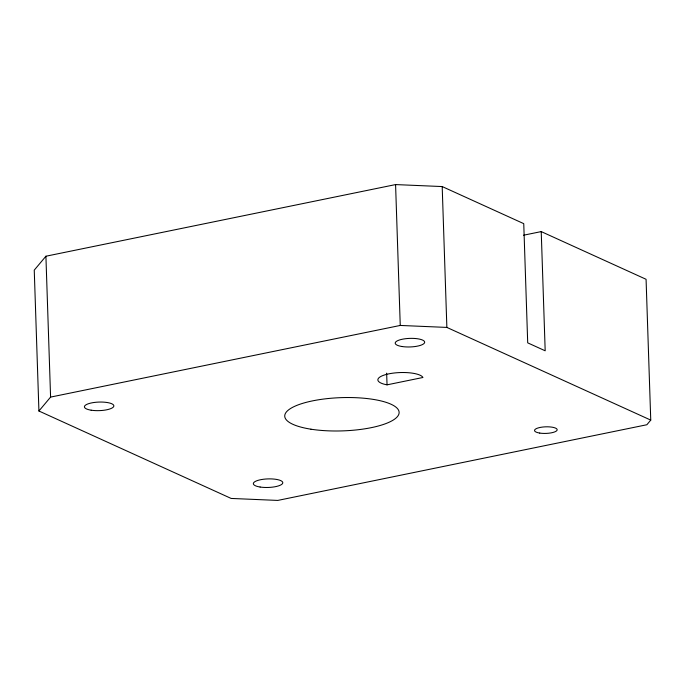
<?xml version="1.0" encoding="UTF-8"?>
<svg xmlns="http://www.w3.org/2000/svg" width="685" height="685" viewBox="0 0 685 685"><rect width="100%" height="100%" fill="white"/><g stroke="black" fill="none" stroke-linecap="round" stroke-linejoin="round"><path stroke-width="1.03" d="M541.227 231.599L545.183 350.797L527.707 342.851L523.751 223.652L442.193 186.56L395.579 184.582L45.912 256.224L34.25 270.138L38.925 411.009L231.153 498.44L277.767 500.418L646.863 424.743L650.75 420.102L646.075 279.292L541.227 231.599L523.537 235.22M38.925 411.009L50.587 397.094L400.254 325.443L446.868 327.421L650.75 420.102M387.042 384.842L422.936 377.486A22.665 6.585 -1.9 0 0 388.875 373.839A22.665 6.585 -1.9 0 0 387.042 384.842L386.648 373.154M442.193 186.56L446.868 327.421M395.579 184.582L400.254 325.443M45.912 256.224L50.587 397.094M310.947 429.195A57.223 16.637 -1.9 0 0 399.055 413.338A57.223 16.637 -1.9 0 0 315.776 400.254A57.223 16.637 -1.9 0 0 310.947 429.195M260.094 487.026A14.727 4.281 -1.9 0 0 282.777 482.951A14.727 4.281 -1.9 0 0 261.336 479.577A14.727 4.281 -1.9 0 0 260.094 487.026M91.165 410.195A14.727 4.281 -1.9 0 0 113.847 406.111A14.727 4.281 -1.9 0 0 92.406 402.746A14.727 4.281 -1.9 0 0 91.165 410.195M401.975 346.516A14.727 4.281 -1.9 0 0 424.657 342.431A14.727 4.281 -1.9 0 0 403.225 339.058A14.727 4.281 -1.9 0 0 401.975 346.516M539.72 433.074A11.328 3.297 -1.9 0 0 557.17 429.932A11.328 3.297 -1.9 0 0 540.679 427.337A11.328 3.297 -1.9 0 0 539.72 433.074"/></g></svg>
